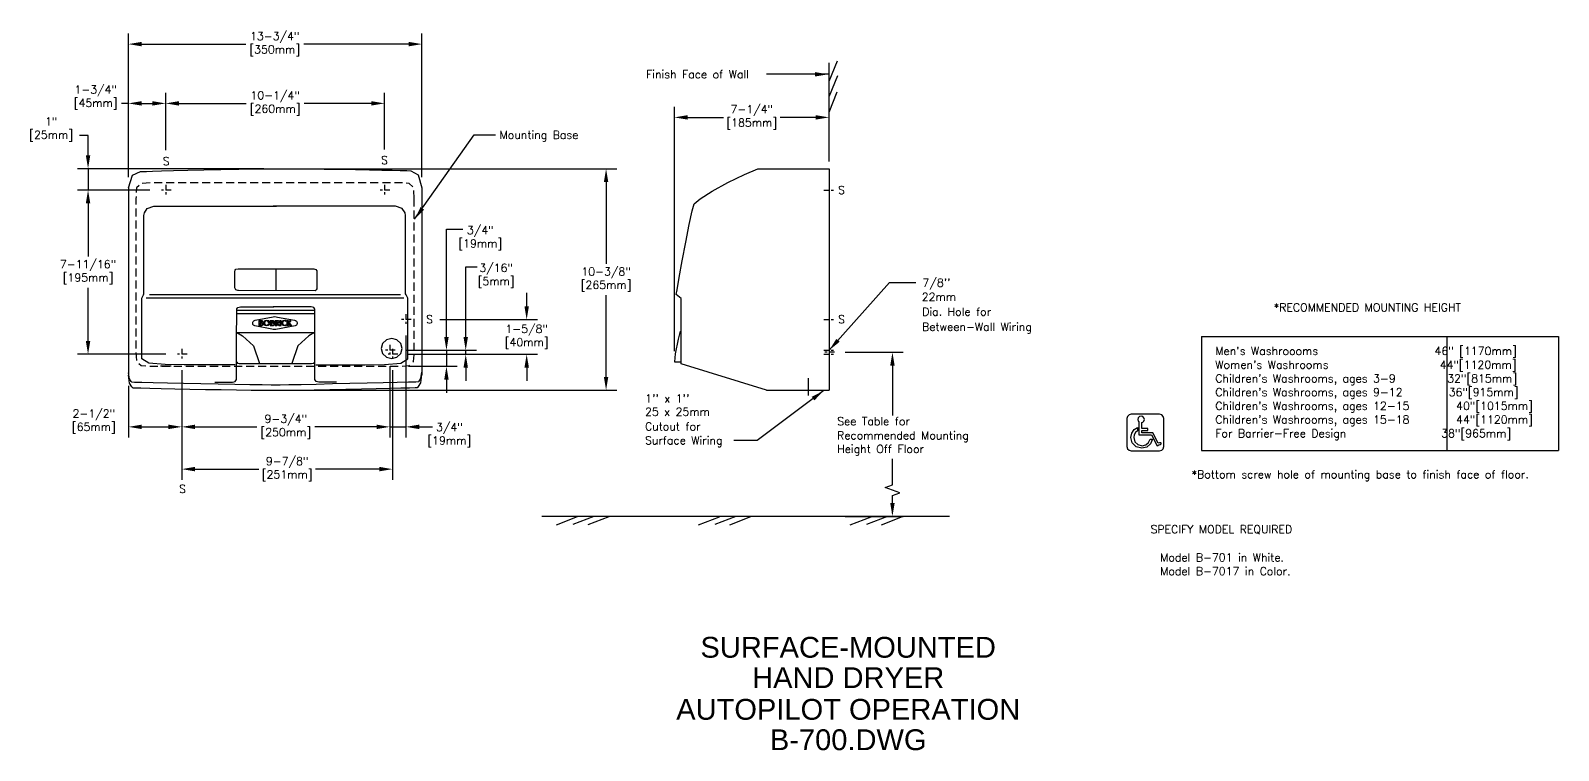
# Model space of a CAD drawing. Extents: x 50.7 to 122.3, y -8.2 to 25.5.
import ezdxf
from ezdxf.enums import TextEntityAlignment as Align

# ---------------------------------------------------------------- set-up
doc = ezdxf.new("R2010")
doc.units = 0
doc.header["$MEASUREMENT"] = 0
doc.header["$PDMODE"] = 35
doc.header["$PDSIZE"] = 0.000315
doc.linetypes.add('CENTER2', pattern=[1.125, 0.75, -0.125, 0.125, -0.125])
doc.linetypes.add('HIDDEN2', pattern=[0.1875, 0.125, -0.0625])
doc.layers.get('0').update_dxf_attribs({"linetype": 'CONTINUOUS'})
doc.layers.get('DEFPOINTS').update_dxf_attribs({"linetype": 'CONTINUOUS'})
for name, color, linetype in [('DETAIL', 4, 'CONTINUOUS'), ('DIM', 1, 'CONTINUOUS'), ('TEXT', 2, 'CONTINUOUS')]:
    doc.layers.add(name, color=color, linetype=linetype)
doc.styles.add('ARIAL_5', font='ARIAL.TTF', dxfattribs={"height": 5})
doc.styles.add('DIM_S_8', font='simplex.shx', dxfattribs={"height": 0.375})
doc.dimstyles.new('DIM_S_7', dxfattribs={"dimtxt": 0.12, "dimasz": 0.625, "dimexe": 0.5, "dimexo": 0.5, "dimgap": 0.09375, "dimtad": 1, "dimtih": 1, "dimtoh": 1, "dimdec": 4, "dimrnd": 0.0625, "dimzin": 0, "dimtxsty": 'DIM_S_8', "dimcen": 0.09375, "dimaunit": 1, "dimazin": 3, "dimtfac": 1, "dimtdec": 4, "dimtofl": 0, "dimtmove": 0, "dimatfit": 3, "dimtolj": 1, "dimtzin": 0})

# ---------------------------------------------------------------- blocks, each defined once
blk = doc.blocks.new('TBLK_TX')
blk = doc.blocks.new('*D1')
at = {"color": 0, "linetype": 'BYBLOCK'}
for p, q in [((55.32, 18.616), (55.32, 25.341)), ((69.071, 18.616), (69.071, 25.341)), ((55.945, 24.841), (60.815, 24.841)), ((68.446, 24.841), (63.538, 24.841))]:
    blk.add_line(p, q, dxfattribs=at)
for points in [[(55.945, 24.945), (55.945, 24.737), (55.32, 24.841)], [(68.446, 24.945), (68.446, 24.737), (69.071, 24.841)]]:
    blk.add_solid(points, dxfattribs=at)
at = {"layer": 'DEFPOINTS', "color": 0, "linetype": 'BYBLOCK'}
for p in [(69.071, 24.841), (55.32, 18.116), (69.071, 18.116)]:
    blk.add_point(p, dxfattribs=at)
at = {"color": 0, "linetype": 'BYBLOCK', "insert": (62.177, 24.841), "char_height": 0.375, "attachment_point": 5, "style": 'DIM_S_8'}
blk.add_mtext('\\A1;13-3/4"\\P[350mm]', dxfattribs=at)
blk = doc.blocks.new('*D2')
at = {"color": 0, "linetype": 'BYBLOCK'}
for p, q in [((55.32, 18.616), (55.32, 22.565)), ((57.07, 19.874), (57.07, 22.565)), ((55.945, 22.065), (56.445, 22.065))]:
    blk.add_line(p, q, dxfattribs=at)
for points in [[(55.945, 22.169), (55.945, 21.961), (55.32, 22.065)], [(56.445, 22.169), (56.445, 21.961), (57.07, 22.065)]]:
    blk.add_solid(points, dxfattribs=at)
at = {"layer": 'DEFPOINTS', "color": 0, "linetype": 'BYBLOCK'}
for p in [(57.07, 22.065), (57.07, 19.374), (55.32, 18.116)]:
    blk.add_point(p, dxfattribs=at)
at = {"color": 0, "linetype": 'BYBLOCK', "insert": (53.788, 22.335), "char_height": 0.375, "attachment_point": 5, "style": 'DIM_S_8'}
blk.add_mtext('\\A1;1-3/4"\\P[45mm]', dxfattribs=at)
blk = doc.blocks.new('*D3')
at = {"color": 0, "linetype": 'BYBLOCK'}
for p, q in [((53.429, 19.628), (53.429, 20.253)), ((61.672, 19.003), (52.929, 19.003)), ((53.429, 19.003), (53.429, 18.003)), ((56.32, 18.003), (52.929, 18.003)), ((53.429, 17.378), (53.429, 16.753))]:
    blk.add_line(p, q, dxfattribs=at)
for points in [[(53.325, 19.628), (53.534, 19.628), (53.429, 19.003)], [(53.325, 17.378), (53.534, 17.378), (53.429, 18.003)]]:
    blk.add_solid(points, dxfattribs=at)
at = {"layer": 'DEFPOINTS', "color": 0, "linetype": 'BYBLOCK'}
for p in [(62.172, 19.003), (53.429, 18.003), (56.82, 18.003)]:
    blk.add_point(p, dxfattribs=at)
at = {"color": 0, "linetype": 'BYBLOCK', "insert": (51.699, 20.846), "char_height": 0.375, "attachment_point": 5, "style": 'DIM_S_8'}
blk.add_mtext('\\A1;1"\\P[25mm]', dxfattribs=at)
blk = doc.blocks.new('*D4')
at = {"color": 0, "linetype": 'BYBLOCK'}
for p, q in [((56.32, 18.003), (52.929, 18.003)), ((53.429, 17.378), (53.429, 14.887)), ((53.429, 10.94), (53.429, 13.432)), ((57.07, 10.315), (52.929, 10.315))]:
    blk.add_line(p, q, dxfattribs=at)
for points in [[(53.325, 17.378), (53.534, 17.378), (53.429, 18.003)], [(53.325, 10.94), (53.534, 10.94), (53.429, 10.315)]]:
    blk.add_solid(points, dxfattribs=at)
at = {"layer": 'DEFPOINTS', "color": 0, "linetype": 'BYBLOCK'}
for p in [(56.82, 18.003), (53.429, 10.315), (57.57, 10.315)]:
    blk.add_point(p, dxfattribs=at)
at = {"color": 0, "linetype": 'BYBLOCK', "insert": (53.429, 14.159), "char_height": 0.375, "attachment_point": 5, "style": 'DIM_S_8'}
blk.add_mtext('\\A1;7-11/16"\\P[195mm]', dxfattribs=at)
blk = doc.blocks.new('*D5')
at = {"color": 0, "linetype": 'BYBLOCK'}
for p, q in [((57.82, 9.565), (57.82, 6.416)), ((55.32, 8.832), (55.32, 6.416)), ((55.945, 6.916), (57.195, 6.916))]:
    blk.add_line(p, q, dxfattribs=at)
for points in [[(55.945, 7.02), (55.945, 6.812), (55.32, 6.916)], [(57.195, 7.02), (57.195, 6.812), (57.82, 6.916)]]:
    blk.add_solid(points, dxfattribs=at)
at = {"layer": 'DEFPOINTS', "color": 0, "linetype": 'BYBLOCK'}
for p in [(57.82, 10.065), (55.32, 9.332), (57.82, 6.916)]:
    blk.add_point(p, dxfattribs=at)
at = {"color": 0, "linetype": 'BYBLOCK', "insert": (53.699, 7.164), "char_height": 0.375, "attachment_point": 5, "style": 'DIM_S_8'}
blk.add_mtext('\\A1;2-1/2"\\P[65mm]', dxfattribs=at)
blk = doc.blocks.new('*D6')
at = {"color": 0, "linetype": 'BYBLOCK'}
for p, q in [((57.82, 9.565), (57.82, 6.416)), ((67.57, 9.753), (67.57, 6.416)), ((58.445, 6.916), (61.334, 6.916)), ((66.945, 6.916), (64.057, 6.916))]:
    blk.add_line(p, q, dxfattribs=at)
for points in [[(58.445, 7.02), (58.445, 6.812), (57.82, 6.916)], [(66.945, 7.02), (66.945, 6.812), (67.57, 6.916)]]:
    blk.add_solid(points, dxfattribs=at)
at = {"layer": 'DEFPOINTS', "color": 0, "linetype": 'BYBLOCK'}
for p in [(57.82, 10.065), (67.57, 10.253), (67.57, 6.916)]:
    blk.add_point(p, dxfattribs=at)
at = {"color": 0, "linetype": 'BYBLOCK', "insert": (62.695, 6.916), "char_height": 0.375, "attachment_point": 5, "style": 'DIM_S_8'}
blk.add_mtext('\\A1;9-3/4"\\P[250mm]', dxfattribs=at)
blk = doc.blocks.new('*D7')
at = {"color": 0, "linetype": 'BYBLOCK'}
for p, q in [((57.82, 9.565), (57.82, 4.436)), ((67.695, 9.565), (67.695, 4.436)), ((58.445, 4.936), (61.432, 4.936)), ((67.07, 4.936), (64.084, 4.936))]:
    blk.add_line(p, q, dxfattribs=at)
for points in [[(58.445, 5.041), (58.445, 4.832), (57.82, 4.936)], [(67.07, 5.041), (67.07, 4.832), (67.695, 4.936)]]:
    blk.add_solid(points, dxfattribs=at)
at = {"layer": 'DEFPOINTS', "color": 0, "linetype": 'BYBLOCK'}
for p in [(57.82, 10.065), (67.695, 10.065), (67.695, 4.936)]:
    blk.add_point(p, dxfattribs=at)
at = {"color": 0, "linetype": 'BYBLOCK', "insert": (62.758, 4.936), "char_height": 0.375, "attachment_point": 5, "style": 'DIM_S_8'}
blk.add_mtext('\\A1;9-7/8"\\P[251mm]', dxfattribs=at)
blk = doc.blocks.new('*D8')
at = {"color": 0, "linetype": 'BYBLOCK'}
for p, q in [((68.32, 11.19), (68.32, 6.416)), ((67.57, 9.753), (67.57, 6.416)), ((66.945, 6.916), (66.32, 6.916)), ((67.57, 6.916), (68.32, 6.916)), ((68.945, 6.916), (69.57, 6.916))]:
    blk.add_line(p, q, dxfattribs=at)
for points in [[(66.945, 7.02), (66.945, 6.812), (67.57, 6.916)], [(68.945, 7.02), (68.945, 6.812), (68.32, 6.916)]]:
    blk.add_solid(points, dxfattribs=at)
at = {"layer": 'DEFPOINTS', "color": 0, "linetype": 'BYBLOCK'}
for p in [(68.32, 11.69), (67.57, 10.253), (68.32, 6.916)]:
    blk.add_point(p, dxfattribs=at)
at = {"color": 0, "linetype": 'BYBLOCK', "insert": (70.358, 6.527), "char_height": 0.375, "attachment_point": 5, "style": 'DIM_S_8'}
blk.add_mtext('\\A1;3/4"\\P[19mm]', dxfattribs=at)
blk = doc.blocks.new('*D9')
at = {"color": 0, "linetype": 'BYBLOCK'}
for p, q in [((70.222, 11.128), (70.222, 11.753)), ((68.32, 10.503), (70.722, 10.503)), ((70.222, 10.503), (70.222, 9.753)), ((68.449, 9.753), (70.722, 9.753)), ((70.222, 9.128), (70.222, 8.503))]:
    blk.add_line(p, q, dxfattribs=at)
for points in [[(70.118, 11.128), (70.326, 11.128), (70.222, 10.503)], [(70.118, 9.128), (70.326, 9.128), (70.222, 9.753)]]:
    blk.add_solid(points, dxfattribs=at)
at = {"layer": 'DEFPOINTS', "color": 0, "linetype": 'BYBLOCK'}
for p in [(67.82, 10.503), (67.949, 9.753), (70.222, 9.753)]:
    blk.add_point(p, dxfattribs=at)
at = {"color": 0, "linetype": 'BYBLOCK', "insert": (71.808, 15.755), "char_height": 0.375, "attachment_point": 5, "style": 'DIM_S_8'}
blk.add_mtext('\\A1;3/4"\\P[19mm]', dxfattribs=at)
blk = doc.blocks.new('*D10')
at = {"color": 0, "linetype": 'BYBLOCK'}
for p, q in [((73.981, 12.565), (73.981, 13.19)), ((69.913, 11.94), (74.481, 11.94)), ((68.445, 10.315), (74.481, 10.315)), ((73.981, 9.69), (73.981, 9.065))]:
    blk.add_line(p, q, dxfattribs=at)
for points in [[(73.877, 12.565), (74.086, 12.565), (73.981, 11.94)], [(73.877, 9.69), (74.086, 9.69), (73.981, 10.315)]]:
    blk.add_solid(points, dxfattribs=at)
at = {"layer": 'DEFPOINTS', "color": 0, "linetype": 'BYBLOCK'}
for p in [(69.413, 11.94), (67.945, 10.315), (73.981, 10.315)]:
    blk.add_point(p, dxfattribs=at)
at = {"color": 0, "linetype": 'BYBLOCK', "insert": (73.981, 11.128), "char_height": 0.375, "attachment_point": 5, "style": 'DIM_S_8'}
blk.add_mtext('\\A1;1-5/8"\\P[40mm]', dxfattribs=at)
blk = doc.blocks.new('*D11')
at = {"color": 0, "linetype": 'BYBLOCK'}
for p, q in [((71.125, 11.128), (71.125, 11.753)), ((68.32, 10.503), (71.625, 10.503)), ((68.445, 10.315), (71.625, 10.315)), ((71.125, 10.315), (71.125, 10.503)), ((71.125, 9.69), (71.125, 9.065))]:
    blk.add_line(p, q, dxfattribs=at)
for points in [[(71.021, 11.128), (71.23, 11.128), (71.125, 10.503)], [(71.021, 9.69), (71.23, 9.69), (71.125, 10.315)]]:
    blk.add_solid(points, dxfattribs=at)
at = {"layer": 'DEFPOINTS', "color": 0, "linetype": 'BYBLOCK'}
for p in [(67.82, 10.503), (67.945, 10.315), (71.125, 10.503)]:
    blk.add_point(p, dxfattribs=at)
at = {"color": 0, "linetype": 'BYBLOCK', "insert": (72.551, 13.987), "char_height": 0.375, "attachment_point": 5, "style": 'DIM_S_8'}
blk.add_mtext('\\A1;3/16"\\P[5mm]', dxfattribs=at)
blk = doc.blocks.new('*D12')
at = {"color": 0, "linetype": 'BYBLOCK'}
for p, q in [((62.672, 19.003), (78.202, 19.003)), ((77.702, 18.378), (77.702, 14.543)), ((77.702, 9.253), (77.702, 13.088)), ((62.674, 8.628), (78.202, 8.628))]:
    blk.add_line(p, q, dxfattribs=at)
for points in [[(77.598, 18.378), (77.806, 18.378), (77.702, 19.003)], [(77.598, 9.253), (77.806, 9.253), (77.702, 8.628)]]:
    blk.add_solid(points, dxfattribs=at)
at = {"layer": 'DEFPOINTS', "color": 0, "linetype": 'BYBLOCK'}
for p in [(62.172, 19.003), (62.174, 8.628), (77.702, 8.628)]:
    blk.add_point(p, dxfattribs=at)
at = {"color": 0, "linetype": 'BYBLOCK', "insert": (77.702, 13.815), "char_height": 0.375, "attachment_point": 5, "style": 'DIM_S_8'}
blk.add_mtext('\\A1;10-3/8"\\P[265mm]', dxfattribs=at)
blk = doc.blocks.new('*D13')
at = {"color": 0, "linetype": 'BYBLOCK'}
for p, q in [((80.904, 10.458), (80.904, 21.909)), ((88.151, 19.503), (88.151, 21.909)), ((81.529, 21.409), (83.202, 21.409)), ((87.526, 21.409), (85.853, 21.409))]:
    blk.add_line(p, q, dxfattribs=at)
for points in [[(81.529, 21.513), (81.529, 21.305), (80.904, 21.409)], [(87.526, 21.513), (87.526, 21.305), (88.151, 21.409)]]:
    blk.add_solid(points, dxfattribs=at)
at = {"layer": 'DEFPOINTS', "color": 0, "linetype": 'BYBLOCK'}
for p in [(88.151, 21.409), (88.151, 19.003), (80.904, 9.958)]:
    blk.add_point(p, dxfattribs=at)
at = {"color": 0, "linetype": 'BYBLOCK', "insert": (84.528, 21.412), "char_height": 0.375, "attachment_point": 5, "style": 'DIM_S_8'}
blk.add_mtext('\\A1;7-1/4"\\P[185mm]', dxfattribs=at)
blk = doc.blocks.new('ADA')
at = {"layer": 'DETAIL', "linetype": 'CONTINUOUS'}
for p, q in [((1.017, 0.853), (0.492, 0.853)), ((1.261, 0.358), (1.017, 0.853)), ((1.215, 0.235), (1.3, 0.278)), ((1.3, 0.278), (1.299, 0.282))]:
    blk.add_line(p, q, dxfattribs=at)
for points in [[(1.328, 0), (1.431, 0.028), (1.503, 0.1), (1.531, 0.202), (1.531, 1.514), (1.503, 1.616), (1.431, 1.688), (1.328, 1.716), (0, 1.716), (-0.102, 1.688), (-0.175, 1.616), (-0.203, 1.514), (-0.203, 0.202), (-0.175, 0.1), (-0.102, 0.028), (0, 0)], [(0.997, 0.551), (0.905, 0.333), (0.727, 0.181), (0.491, 0.125), (0.233, 0.194), (0.049, 0.378), (-0.021, 0.635), (0.026, 0.833), (0.142, 1), (0.293, 1.1), (0.295, 0.934), (0.193, 0.86), (0.137, 0.758), (0.12, 0.624), (0.172, 0.431), (0.31, 0.294), (0.504, 0.242), (0.68, 0.282), (0.814, 0.393), (0.883, 0.555)]]:
    blk.add_lwpolyline(points, close=True, dxfattribs=at)
for points in [[(0.492, 1.332), (0.54, 1.345), (0.595, 1.4), (0.616, 1.477), (0.595, 1.554), (0.54, 1.609), (0.463, 1.629), (0.386, 1.609), (0.331, 1.554), (0.31, 1.477), (0.331, 1.4), (0.355, 1.376)], [(0.355, 1.376), (0.355, 0.757)], [(0.355, 0.757), (0.492, 0.757)], [(0.492, 1.051), (0.492, 1.332)], [(0.492, 0.955), (0.78, 0.955), (0.78, 1.051), (0.492, 1.051)], [(0.492, 0.853), (0.492, 0.955)], [(0.492, 0.757), (0.948, 0.757)], [(0.948, 0.757), (1.215, 0.235)], [(1.299, 0.282), (1.359, 0.307), (1.398, 0.335), (1.407, 0.361), (1.382, 0.375), (1.329, 0.374), (1.261, 0.358)]]:
    blk.add_lwpolyline(points, dxfattribs=at)
blk = doc.blocks.new('*D15')
at = {"color": 0, "linetype": 'BYBLOCK'}
for p, q in [((57.07, 19.874), (57.07, 22.565)), ((67.32, 19.901), (67.32, 22.565)), ((57.695, 22.065), (60.834, 22.065)), ((66.695, 22.065), (63.557, 22.065))]:
    blk.add_line(p, q, dxfattribs=at)
for points in [[(57.695, 22.169), (57.695, 21.961), (57.07, 22.065)], [(66.695, 22.169), (66.695, 21.961), (67.32, 22.065)]]:
    blk.add_solid(points, dxfattribs=at)
at = {"layer": 'DEFPOINTS', "color": 0, "linetype": 'BYBLOCK'}
for p in [(67.32, 22.065), (57.07, 19.374), (67.32, 19.401)]:
    blk.add_point(p, dxfattribs=at)
at = {"color": 0, "linetype": 'BYBLOCK', "insert": (62.195, 22.065), "char_height": 0.375, "attachment_point": 5, "style": 'DIM_S_8'}
blk.add_mtext('\\A1;10-1/4"\\P[260mm]', dxfattribs=at)

msp = doc.modelspace()

# ---------------------------------------------------------------- linework, layer by layer
at = {"layer": 'DEFPOINTS', "color": 0, "linetype": 'BYBLOCK'}
for p in [(88.40376, 10.408), (88.40376, 2.72257)]:
    msp.add_point(p, dxfattribs=at)
at = {"layer": 'DETAIL', "linetype": 'CONTINUOUS'}
for p, q in [((55.32027, 18.1157), (55.5153, 18.70525)), ((55.5153, 18.70525), (55.87984, 18.87368)), ((55.87984, 18.87368), (56.07636, 18.87367)), ((56.07636, 18.87367), (56.17336, 18.87729)), ((56.17336, 18.87729), (56.44836, 18.88712)), ((56.44836, 18.88712), (56.87732, 18.9016)), ((56.87732, 18.9016), (57.4362, 18.91919)), ((57.4362, 18.91919), (58.10099, 18.93832)), ((58.10099, 18.93832), (58.84764, 18.95746)), ((58.84764, 18.95746), (59.65212, 18.97504)), ((59.65212, 18.97504), (60.4904, 18.98953)), ((60.4904, 18.98953), (61.33845, 18.99936)), ((61.33845, 18.99936), (62.17224, 19.00298)), ((62.17224, 19.00298), (62.93168, 19.00093)), ((62.93168, 19.00093), (63.70889, 18.99532)), ((63.70889, 18.99532), (64.48491, 18.98694)), ((64.48491, 18.98694), (65.24075, 18.97658)), ((65.24075, 18.97658), (65.9574, 18.96503)), ((65.9574, 18.96503), (66.6159, 18.95309)), ((66.6159, 18.95309), (67.19724, 18.94154)), ((67.19724, 18.94154), (67.68245, 18.93118)), ((67.68245, 18.93118), (68.05253, 18.9228)), ((68.05253, 18.9228), (68.2885, 18.91719)), ((68.2885, 18.91719), (68.37139, 18.91514)), ((68.37139, 18.91514), (68.55317, 18.90451)), ((68.55317, 18.90451), (68.89035, 18.71632)), ((68.89035, 18.71632), (69.07063, 18.11614)), ((88.15123, 19.00298), (88.15429, 8.62797)), ((55.32027, 18.1157), (55.32027, 9.33211)), ((69.07063, 18.11614), (69.07063, 9.35634)), ((56.20671, 17.14276), (56.51784, 17.25657)), ((56.51784, 17.25657), (56.78222, 17.25657)), ((56.78222, 17.25657), (57.27872, 17.25657)), ((57.27872, 17.25657), (57.94611, 17.25657)), ((57.94611, 17.25657), (58.72316, 17.25657)), ((58.72316, 17.25657), (59.54864, 17.25657)), ((59.54864, 17.25657), (60.36134, 17.25657)), ((60.36134, 17.25657), (61.10001, 17.25657)), ((61.10001, 17.25657), (61.70344, 17.25657)), ((61.70344, 17.25657), (62.1104, 17.25657)), ((62.24623, 17.25665), (62.09697, 17.25665)), ((62.1104, 17.25657), (62.25965, 17.25657)), ((62.65318, 17.25665), (62.24623, 17.25665)), ((63.25661, 17.25665), (62.65318, 17.25665)), ((63.99528, 17.25665), (63.25661, 17.25665)), ((64.80797, 17.25665), (63.99528, 17.25665)), ((65.63345, 17.25665), (64.80797, 17.25665)), ((66.4105, 17.25665), (65.63345, 17.25665)), ((67.07789, 17.25665), (66.4105, 17.25665)), ((67.5744, 17.25665), (67.07789, 17.25665)), ((67.83879, 17.25665), (67.5744, 17.25665)), ((68.14982, 17.14289), (67.83879, 17.25665)), ((56.04877, 16.81762), (56.07561, 16.93142)), ((56.04877, 16.67209), (56.04877, 16.81762)), ((56.04877, 16.27026), (56.04877, 16.67209)), ((56.07561, 16.93142), (56.20671, 17.14276)), ((68.28087, 16.93161), (68.14982, 17.14289)), ((68.30771, 16.81784), (68.28087, 16.93161)), ((68.30771, 16.67232), (68.30771, 16.81784)), ((68.30771, 16.27047), (68.30771, 16.67232)), ((56.04877, 15.66421), (56.04877, 16.27026)), ((68.30771, 15.66443), (68.30771, 16.27047)), ((56.04877, 14.90607), (56.04877, 15.66421)), ((68.30771, 14.90629), (68.30771, 15.66443)), ((56.04877, 14.04795), (56.04877, 14.90607)), ((60.35574, 14.2966), (60.46254, 14.32095)), ((60.46254, 14.32095), (64.01219, 14.3217)), ((64.01219, 14.3217), (64.10868, 14.28869)), ((68.30771, 14.04817), (68.30771, 14.90629)), ((56.04877, 13.14195), (56.04877, 14.04795)), ((60.31031, 14.21586), (60.31532, 14.25041)), ((60.31109, 13.42), (60.31031, 14.21586)), ((60.31532, 14.25041), (60.35574, 14.2966)), ((62.22398, 14.28283), (62.22409, 13.96407)), ((62.22409, 13.96407), (62.22451, 13.52132)), ((64.10868, 14.28869), (64.14405, 14.22589)), ((64.14405, 14.22589), (64.14946, 14.17862)), ((64.14827, 13.61648), (64.14789, 13.41925)), ((64.14901, 13.98246), (64.14827, 13.61648)), ((64.14946, 14.17862), (64.14901, 13.98246)), ((68.30771, 13.14217), (68.30771, 14.04817)), ((55.94932, 12.93619), (55.9751, 13.00783)), ((55.94932, 11.9099), (55.94932, 12.93619)), ((55.9751, 13.00783), (56.02298, 13.09775)), ((56.02298, 13.09775), (56.04877, 13.14195)), ((56.14859, 12.9628), (68.22547, 12.96215)), ((56.31295, 13.11098), (68.07582, 13.11185)), ((60.35927, 13.33344), (60.31109, 13.42)), ((60.44488, 13.30208), (60.35927, 13.33344)), ((60.48299, 13.29905), (60.44488, 13.30208)), ((64.06915, 13.29221), (60.48299, 13.29905)), ((62.22451, 13.52132), (62.22477, 13.29753)), ((64.12531, 13.32722), (64.06915, 13.29221)), ((64.14535, 13.38735), (64.12531, 13.32722)), ((64.14789, 13.41925), (64.14535, 13.38735)), ((68.33352, 13.09797), (68.30771, 13.14217)), ((68.38147, 13.00804), (68.33352, 13.09797)), ((68.40728, 12.9364), (68.38147, 13.00804)), ((68.40728, 11.9101), (68.40728, 12.9364)), ((60.66172, 12.20387), (60.38907, 12.20365)), ((60.39269, 12.0627), (60.39311, 12.41209)), ((60.39311, 12.41209), (60.39902, 12.44908)), ((60.39902, 12.44908), (60.44365, 12.50671)), ((60.42462, 12.38018), (64.02356, 12.37941)), ((60.44365, 12.50671), (60.56738, 12.53459)), ((60.56738, 12.53459), (61.02137, 12.5345)), ((61.34296, 12.20432), (60.66172, 12.20387)), ((61.02137, 12.5345), (61.74981, 12.53686)), ((62.22773, 12.20478), (61.34296, 12.20432)), ((61.74981, 12.53686), (62.13081, 12.53838)), ((62.53486, 12.53635), (62.09685, 12.53686)), ((63.11098, 12.20499), (62.22773, 12.20478)), ((63.36846, 12.53584), (62.53486, 12.53635)), ((63.78765, 12.2047), (63.11098, 12.20499)), ((63.87698, 12.53686), (63.36846, 12.53584)), ((64.0527, 12.20365), (63.78765, 12.2047)), ((64.00066, 12.50904), (63.87698, 12.53686)), ((64.04532, 12.4514), (64.00066, 12.50904)), ((64.05124, 12.41439), (64.04532, 12.4514)), ((64.05166, 12.0664), (64.05124, 12.41439)), ((55.94932, 11.02876), (55.94932, 11.9099)), ((60.39169, 11.27102), (60.39269, 12.0627)), ((61.1436, 11.75859), (61.147, 11.81151)), ((61.1575, 11.70984), (61.1436, 11.75859)), ((61.147, 11.81151), (61.1682, 11.8573)), ((61.18139, 11.68016), (61.1575, 11.70984)), ((61.1682, 11.8573), (61.19475, 11.88159)), ((61.21131, 11.65516), (61.18139, 11.68016)), ((61.19475, 11.88159), (61.22447, 11.89835)), ((61.2464, 11.64134), (61.21131, 11.65516)), ((61.22447, 11.89835), (61.25698, 11.90876)), ((62.03519, 11.48694), (61.2464, 11.64134)), ((61.25698, 11.90876), (62.10979, 12.06651)), ((61.43595, 11.9007), (61.43595, 11.90191)), ((61.43595, 11.90191), (61.53025, 11.90191)), ((61.44948, 11.88768), (61.43595, 11.9007)), ((61.43595, 11.65036), (61.44933, 11.66339)), ((61.43595, 11.64914), (61.43595, 11.65036)), ((61.50155, 11.64914), (61.43595, 11.64914)), ((61.44933, 11.66339), (61.4533, 11.68336)), ((61.45338, 11.86782), (61.44948, 11.88768)), ((61.4533, 11.68336), (61.45341, 11.70334)), ((61.45341, 11.84806), (61.45338, 11.86782)), ((61.45341, 11.70334), (61.45341, 11.84806)), ((61.52069, 11.87804), (61.49401, 11.87542)), ((61.49401, 11.87542), (61.49401, 11.80006)), ((61.49401, 11.80006), (61.50718, 11.80006)), ((61.52191, 11.77628), (61.49401, 11.77478)), ((61.49401, 11.77478), (61.49401, 11.67986)), ((61.49401, 11.67986), (61.52867, 11.67684)), ((61.53179, 11.64935), (61.50155, 11.64914)), ((61.50718, 11.80006), (61.53499, 11.80343)), ((61.54408, 11.87512), (61.52069, 11.87804)), ((61.55626, 11.77208), (61.52191, 11.77628)), ((61.52867, 11.67684), (61.5602, 11.67983)), ((61.53025, 11.90191), (61.57516, 11.89507)), ((61.56189, 11.6522), (61.53179, 11.64935)), ((61.53499, 11.80343), (61.55951, 11.81567)), ((61.56255, 11.86217), (61.54408, 11.87512)), ((61.58336, 11.75515), (61.55626, 11.77208)), ((61.55951, 11.81567), (61.57006, 11.84001)), ((61.5602, 11.67983), (61.58458, 11.6955)), ((61.59077, 11.66108), (61.56189, 11.6522)), ((61.57006, 11.84001), (61.56255, 11.86217)), ((61.59404, 11.80774), (61.57369, 11.79626)), ((61.57369, 11.79626), (61.60639, 11.78376)), ((61.57516, 11.89507), (61.60352, 11.87584)), ((61.59437, 11.72482), (61.58336, 11.75515)), ((61.58458, 11.6955), (61.59437, 11.72482)), ((61.615, 11.67738), (61.59077, 11.66108)), ((61.60813, 11.82395), (61.59404, 11.80774)), ((61.60352, 11.87584), (61.61341, 11.8462)), ((61.60639, 11.78376), (61.62962, 11.761)), ((61.61341, 11.8462), (61.60813, 11.82395)), ((61.63204, 11.70043), (61.615, 11.67738)), ((61.62962, 11.761), (61.63848, 11.7283)), ((61.63848, 11.7283), (61.63204, 11.70043)), ((61.65638, 11.77628), (61.67648, 11.84338)), ((61.6765, 11.70677), (61.65638, 11.77628)), ((61.67648, 11.84338), (61.72973, 11.8912)), ((61.72891, 11.66013), (61.6765, 11.70677)), ((61.7142, 11.83171), (61.70171, 11.77976)), ((61.70171, 11.77976), (61.71423, 11.7276)), ((61.74914, 11.86745), (61.7142, 11.83171)), ((61.71423, 11.7276), (61.74937, 11.68701)), ((61.80163, 11.64308), (61.72891, 11.66013)), ((61.72973, 11.8912), (61.80554, 11.90841)), ((61.80274, 11.88074), (61.74914, 11.86745)), ((61.74937, 11.68701), (61.80352, 11.67066)), ((61.87478, 11.6607), (61.80163, 11.64308)), ((61.85659, 11.86461), (61.80274, 11.88074)), ((61.80352, 11.67066), (61.85613, 11.68384)), ((61.80554, 11.90841), (61.87963, 11.89016)), ((61.85613, 11.68384), (61.89041, 11.7192)), ((61.89073, 11.824), (61.85659, 11.86461)), ((61.92765, 11.70836), (61.87478, 11.6607)), ((61.87963, 11.89016), (61.92964, 11.84275)), ((61.89041, 11.7192), (61.90265, 11.77053)), ((61.90265, 11.77053), (61.89073, 11.824)), ((61.94799, 11.77823), (61.92765, 11.70836)), ((61.92964, 11.84275), (61.94799, 11.77823)), ((61.96905, 11.9007), (61.96905, 11.90191)), ((61.96905, 11.90191), (62.06332, 11.90191)), ((61.98259, 11.88768), (61.96905, 11.9007)), ((61.96905, 11.65036), (61.98244, 11.66339)), ((61.96905, 11.64914), (61.96905, 11.65036)), ((62.03475, 11.64914), (61.96905, 11.64914)), ((61.98244, 11.66339), (61.98647, 11.68336)), ((61.98655, 11.86782), (61.98259, 11.88768)), ((61.98647, 11.68336), (61.9866, 11.70334)), ((61.9866, 11.84806), (61.98655, 11.86782)), ((61.9866, 11.70334), (61.9866, 11.84806)), ((62.05375, 11.87804), (62.02707, 11.87542)), ((62.02707, 11.87542), (62.02707, 11.80006)), ((62.02707, 11.80006), (62.04024, 11.80006)), ((62.05499, 11.77628), (62.02707, 11.77478)), ((62.02707, 11.77478), (62.02707, 11.67986)), ((62.02707, 11.67986), (62.06174, 11.67684)), ((62.06489, 11.64935), (62.03475, 11.64914)), ((62.09948, 11.4768), (62.03519, 11.48694)), ((62.04024, 11.80006), (62.06806, 11.80343)), ((62.07721, 11.87512), (62.05375, 11.87804)), ((62.08933, 11.77208), (62.05499, 11.77628)), ((62.06174, 11.67684), (62.09328, 11.67983)), ((62.06332, 11.90191), (62.10825, 11.89507)), ((62.09496, 11.6522), (62.06489, 11.64935)), ((62.06806, 11.80343), (62.0926, 11.81567)), ((62.09567, 11.86217), (62.07721, 11.87512)), ((62.11644, 11.75515), (62.08933, 11.77208)), ((62.0926, 11.81567), (62.10316, 11.84001)), ((62.09328, 11.67983), (62.11766, 11.6955)), ((62.12384, 11.66108), (62.09496, 11.6522)), ((62.10316, 11.84001), (62.09567, 11.86217)), ((62.16457, 11.4686), (62.09948, 11.4768)), ((62.12716, 11.80774), (62.10676, 11.79626)), ((62.10676, 11.79626), (62.13945, 11.78376)), ((62.10825, 11.89507), (62.13666, 11.87584)), ((62.10979, 12.06651), (62.17711, 12.07698)), ((62.12744, 11.72482), (62.11644, 11.75515)), ((62.11766, 11.6955), (62.12744, 11.72482)), ((62.14806, 11.67738), (62.12384, 11.66108)), ((62.14129, 11.82395), (62.12716, 11.80774)), ((62.13666, 11.87584), (62.14657, 11.8462)), ((62.13945, 11.78376), (62.1627, 11.761)), ((62.14657, 11.8462), (62.14129, 11.82395)), ((62.1651, 11.70043), (62.14806, 11.67738)), ((62.1627, 11.761), (62.17154, 11.7283)), ((62.23051, 11.46991), (62.16457, 11.4686)), ((62.17154, 11.7283), (62.1651, 11.70043)), ((62.17711, 12.07698), (62.24684, 12.07148)), ((62.19585, 11.9007), (62.19585, 11.90191)), ((62.19585, 11.90191), (62.29047, 11.90191)), ((62.20937, 11.88767), (62.19585, 11.9007)), ((62.19585, 11.65036), (62.20937, 11.66318)), ((62.19585, 11.64914), (62.19585, 11.65036)), ((62.27181, 11.64914), (62.19585, 11.64914)), ((62.21326, 11.86772), (62.20937, 11.88767)), ((62.20937, 11.66318), (62.21326, 11.68313)), ((62.21328, 11.84772), (62.21326, 11.86772)), ((62.21326, 11.68313), (62.21328, 11.7029)), ((62.21328, 11.7029), (62.21328, 11.84772)), ((63.12946, 11.64134), (62.23051, 11.46991)), ((62.24684, 12.07148), (62.31231, 12.05619)), ((62.26295, 11.87638), (62.25391, 11.87499)), ((62.25391, 11.87499), (62.25391, 11.7029)), ((62.25391, 11.7029), (62.25405, 11.68298)), ((62.25405, 11.68298), (62.25816, 11.66311)), ((62.25816, 11.66311), (62.27181, 11.65036)), ((62.27193, 11.87743), (62.26295, 11.87638)), ((62.26348, 11.78053), (62.29547, 11.78876)), ((62.30004, 11.72634), (62.26348, 11.78053)), ((62.27181, 11.65036), (62.27181, 11.64914)), ((62.28103, 11.87804), (62.27193, 11.87743)), ((62.30617, 11.87366), (62.28103, 11.87804)), ((62.29047, 11.90191), (62.33554, 11.89364)), ((62.29547, 11.78876), (62.32155, 11.80617)), ((62.34865, 11.66836), (62.30004, 11.72634)), ((62.32495, 11.85903), (62.30617, 11.87366)), ((62.34052, 11.78572), (62.30959, 11.77249)), ((62.30959, 11.77249), (62.36699, 11.7029)), ((62.31231, 12.05619), (63.10821, 11.90876)), ((62.32155, 11.80617), (62.33233, 11.83547)), ((62.33233, 11.83547), (62.32495, 11.85903)), ((62.33554, 11.89364), (62.3634, 11.87161)), ((62.36376, 11.80911), (62.34052, 11.78572)), ((62.36122, 11.65706), (62.34865, 11.66836)), ((62.3761, 11.65096), (62.36122, 11.65706)), ((62.3634, 11.87161), (62.37293, 11.84001)), ((62.37293, 11.84001), (62.36376, 11.80911)), ((62.36699, 11.7029), (62.38605, 11.68317)), ((62.39478, 11.64914), (62.3761, 11.65096)), ((62.38605, 11.68317), (62.40834, 11.66482)), ((62.43146, 11.64914), (62.39478, 11.64914)), ((62.4058, 11.9007), (62.4058, 11.90191)), ((62.4058, 11.90191), (62.48141, 11.90191)), ((62.4194, 11.88767), (62.4058, 11.9007)), ((62.4058, 11.65036), (62.4192, 11.66318)), ((62.4058, 11.64914), (62.4058, 11.65036)), ((62.48141, 11.64914), (62.4058, 11.64914)), ((62.40834, 11.66482), (62.43146, 11.64914)), ((62.4192, 11.66318), (62.42322, 11.68313)), ((62.42332, 11.86772), (62.4194, 11.88767)), ((62.42322, 11.68313), (62.42335, 11.7029)), ((62.42335, 11.84772), (62.42332, 11.86772)), ((62.42335, 11.7029), (62.42335, 11.84772)), ((62.4641, 11.86753), (62.46397, 11.84772)), ((62.46397, 11.84772), (62.46397, 11.7029)), ((62.46397, 11.7029), (62.4641, 11.68322)), ((62.46809, 11.88758), (62.4641, 11.86753)), ((62.4641, 11.68322), (62.46809, 11.66338)), ((62.48141, 11.9007), (62.46809, 11.88758)), ((62.46809, 11.66338), (62.48141, 11.65036)), ((62.48141, 11.90191), (62.48141, 11.9007)), ((62.48141, 11.65036), (62.48141, 11.64914)), ((62.49852, 11.77587), (62.51659, 11.84548)), ((62.51704, 11.70491), (62.49852, 11.77587)), ((62.51659, 11.84548), (62.56569, 11.89141)), ((62.56935, 11.65924), (62.51704, 11.70491)), ((62.5558, 11.83088), (62.54385, 11.78162)), ((62.54385, 11.78162), (62.55644, 11.7289)), ((62.58844, 11.86403), (62.5558, 11.83088)), ((62.55644, 11.7289), (62.59148, 11.69003)), ((62.56569, 11.89141), (62.63812, 11.90798)), ((62.65049, 11.64308), (62.56935, 11.65924)), ((62.63701, 11.87617), (62.58844, 11.86403)), ((62.59148, 11.69003), (62.64488, 11.67489)), ((62.66286, 11.87348), (62.63701, 11.87617)), ((62.63812, 11.90798), (62.66248, 11.90668)), ((62.64488, 11.67489), (62.67459, 11.6781)), ((62.67114, 11.64418), (62.65049, 11.64308)), ((62.66248, 11.90668), (62.68674, 11.90327)), ((62.68757, 11.86592), (62.66286, 11.87348)), ((62.69131, 11.64783), (62.67114, 11.64418)), ((62.67459, 11.6781), (62.70321, 11.68669)), ((62.68674, 11.90327), (62.71057, 11.89843)), ((62.71057, 11.85425), (62.68757, 11.86592)), ((62.71057, 11.65458), (62.69131, 11.64783)), ((62.70321, 11.68669), (62.72971, 11.69911)), ((62.71057, 11.89843), (62.71057, 11.85425)), ((62.73084, 11.69911), (62.71057, 11.65458)), ((62.72971, 11.69911), (62.73084, 11.69911)), ((62.74041, 11.9007), (62.74041, 11.90191)), ((62.74041, 11.90191), (62.81678, 11.90191)), ((62.75403, 11.88768), (62.74041, 11.9007)), ((62.74041, 11.65036), (62.75403, 11.66348)), ((62.74041, 11.64914), (62.74041, 11.65036)), ((62.81678, 11.64914), (62.74041, 11.64914)), ((62.75814, 11.86782), (62.75403, 11.88768)), ((62.75403, 11.66348), (62.75814, 11.68353)), ((62.75828, 11.84806), (62.75814, 11.86782)), ((62.75814, 11.68353), (62.75828, 11.70334)), ((62.75828, 11.70334), (62.75828, 11.84806)), ((62.79904, 11.8679), (62.79891, 11.84806)), ((62.79891, 11.84806), (62.79891, 11.70334)), ((62.79891, 11.70334), (62.79904, 11.68336)), ((62.80315, 11.88784), (62.79904, 11.8679)), ((62.79904, 11.68336), (62.80315, 11.66339)), ((62.81678, 11.9007), (62.80315, 11.88784)), ((62.80315, 11.66339), (62.81678, 11.65036)), ((62.80409, 11.78053), (62.85618, 11.84729)), ((62.89239, 11.66565), (62.80409, 11.78053)), ((62.81678, 11.90191), (62.81678, 11.9007)), ((62.81678, 11.65036), (62.81678, 11.64914)), ((62.9382, 11.90148), (62.84661, 11.78825)), ((62.84661, 11.78825), (62.92705, 11.68639)), ((62.85618, 11.84729), (62.87064, 11.86665)), ((62.86653, 11.9007), (62.86653, 11.90191)), ((62.86653, 11.90191), (62.9382, 11.90191)), ((62.87862, 11.88578), (62.86653, 11.9007)), ((62.87064, 11.86665), (62.87862, 11.88578)), ((62.90291, 11.65727), (62.89239, 11.66565)), ((62.91864, 11.65138), (62.90291, 11.65727)), ((62.93741, 11.64914), (62.91864, 11.65138)), ((62.92705, 11.68639), (62.94037, 11.67218)), ((62.97475, 11.64914), (62.93741, 11.64914)), ((62.9382, 11.90191), (62.9382, 11.90148)), ((62.94037, 11.67218), (62.95612, 11.66045)), ((62.95612, 11.66045), (62.97475, 11.65036)), ((62.97475, 11.65036), (62.97475, 11.64914)), ((63.10821, 11.90876), (63.15215, 11.89699)), ((63.16344, 11.65663), (63.12946, 11.64134)), ((63.15215, 11.89699), (63.19095, 11.87315)), ((63.19148, 11.68036), (63.16344, 11.65663)), ((63.19095, 11.87315), (63.21835, 11.83678)), ((63.21475, 11.70984), (63.19148, 11.68036)), ((63.22911, 11.75076), (63.21475, 11.70984)), ((63.21835, 11.83678), (63.23242, 11.79585)), ((63.23242, 11.79585), (63.22911, 11.75076)), ((64.05264, 11.27544), (64.05166, 12.0664)), ((68.40728, 11.02892), (68.40728, 11.9101)), ((55.94932, 10.39158), (55.94932, 11.02876)), ((60.38907, 11.33634), (60.65994, 11.33589)), ((60.3905, 10.32582), (60.39169, 11.27102)), ((60.39693, 11.32797), (60.66351, 11.17666)), ((60.65994, 11.33589), (61.33713, 11.33476)), ((60.66351, 11.17666), (61.18166, 10.70378)), ((61.33713, 11.33476), (62.21755, 11.3333)), ((62.21755, 11.3333), (63.0981, 11.33185)), ((63.0981, 11.33185), (63.77568, 11.33072)), ((63.77129, 11.17894), (63.2578, 10.70602)), ((64.0472, 11.33028), (63.77129, 11.17894)), ((63.77568, 11.33072), (64.0472, 11.33028)), ((64.0538, 10.33025), (64.05264, 11.27544)), ((67.23299, 10.82688), (67.16608, 10.58816)), ((67.40881, 10.99655), (67.23299, 10.82688)), ((67.65619, 11.06112), (67.40881, 10.99655)), ((67.90355, 10.99655), (67.65619, 11.06112)), ((68.07935, 10.82688), (67.90355, 10.99655)), ((68.14626, 10.58816), (68.07935, 10.82688)), ((68.40728, 10.39171), (68.40728, 11.02892)), ((55.94932, 10.09718), (55.94932, 10.39158)), ((56.27568, 9.90411), (55.94932, 10.09718)), ((60.38949, 9.51588), (60.3905, 10.32582)), ((61.18166, 10.70378), (61.46127, 9.8809)), ((63.2578, 10.70602), (62.98287, 9.88317)), ((64.05478, 9.51962), (64.0538, 10.33025)), ((67.16608, 10.58816), (67.23299, 10.34944)), ((67.23299, 10.34944), (67.40881, 10.17977)), ((67.40881, 10.17977), (67.65619, 10.1152)), ((67.65619, 10.1152), (67.90355, 10.17977)), ((67.90355, 10.17977), (68.07935, 10.34944)), ((68.07935, 10.34944), (68.14626, 10.58816)), ((68.08092, 9.9043), (68.40728, 10.0973)), ((68.40728, 10.0973), (68.40728, 10.39171)), ((55.37316, 8.96748), (55.32027, 9.33211)), ((55.36414, 9.16813), (55.32119, 9.44228)), ((57.0442, 9.83299), (56.27568, 9.90411)), ((57.32027, 9.75298), (56.82027, 9.75298)), ((57.93905, 9.82283), (57.0442, 9.83299)), ((58.93519, 9.82221), (57.93905, 9.82283)), ((59.89172, 9.82105), (58.93519, 9.82221)), ((60.3193, 9.82044), (59.89172, 9.82105)), ((60.38907, 9.95928), (60.39523, 9.93953)), ((60.38907, 9.12999), (60.38949, 9.51588)), ((60.39523, 9.93953), (60.42769, 9.90269)), ((60.42769, 9.90269), (60.50743, 9.88243)), ((60.50743, 9.88243), (60.89663, 9.88221)), ((60.89663, 9.88221), (61.72895, 9.88236)), ((61.72895, 9.88236), (62.70016, 9.88269)), ((62.70016, 9.88269), (63.506, 9.88302)), ((63.506, 9.88302), (63.84222, 9.88317)), ((63.84222, 9.88317), (63.89569, 9.88504)), ((63.89569, 9.88504), (63.99561, 9.90109)), ((63.99561, 9.90109), (64.05124, 9.94704)), ((64.0552, 9.1323), (64.05478, 9.51962)), ((64.10434, 9.82217), (64.51773, 9.8224)), ((64.51773, 9.8224), (65.44515, 9.82282)), ((65.44515, 9.82282), (66.41755, 9.82304)), ((66.41755, 9.82304), (67.31239, 9.83321)), ((67.31239, 9.83321), (68.08092, 9.9043)), ((69.01631, 8.98175), (69.07063, 9.35634)), ((69.0253, 9.17994), (69.07063, 9.47171)), ((55.44146, 9.03688), (55.36414, 9.16813)), ((55.47698, 8.78794), (55.37316, 8.96748)), ((55.48286, 9.0032), (55.44146, 9.03688)), ((55.53281, 8.74434), (55.47698, 8.78794)), ((55.60842, 9.00051), (55.48286, 9.0032)), ((55.53281, 8.74434), (55.62979, 8.74204)), ((55.95646, 8.99306), (55.60842, 9.00051)), ((55.62979, 8.74204), (55.90224, 8.73568)), ((55.90224, 8.73568), (56.32242, 8.72608)), ((56.48399, 8.98179), (55.95646, 8.99306)), ((56.32242, 8.72608), (56.86257, 8.71405)), ((57.14803, 8.96767), (56.48399, 8.98179)), ((56.86257, 8.71405), (57.49498, 8.7004)), ((57.90558, 8.95165), (57.14803, 8.96767)), ((57.49498, 8.7004), (58.19187, 8.68594)), ((58.71368, 8.93468), (57.90558, 8.95165)), ((58.19187, 8.68594), (58.92553, 8.67151)), ((59.52934, 8.91771), (58.71368, 8.93468)), ((58.92553, 8.67151), (59.66819, 8.65789)), ((59.3721, 9.00831), (59.56598, 9.00658)), ((60.30957, 8.90169), (59.52934, 8.91771)), ((59.56598, 9.00658), (59.91405, 9.00874)), ((59.66819, 8.65789), (60.39213, 8.64591)), ((59.91405, 9.00874), (60.11318, 9.00753)), ((60.11318, 9.00753), (60.19522, 9.00818)), ((60.19522, 9.00818), (60.3228, 9.03959)), ((61.01139, 8.88757), (60.30957, 8.90169)), ((60.3228, 9.03959), (60.38907, 9.12999)), ((60.39213, 8.64591), (61.06959, 8.6364)), ((61.59182, 8.8763), (61.01139, 8.88757)), ((61.06959, 8.6364), (61.67284, 8.63014)), ((62.00787, 8.86885), (61.59182, 8.8763)), ((61.67284, 8.63014), (62.17413, 8.62797)), ((62.21656, 8.86616), (62.00787, 8.86885)), ((62.17413, 8.62797), (62.70978, 8.63065)), ((62.42439, 8.86913), (62.21656, 8.86616)), ((62.83806, 8.87736), (62.42439, 8.86913)), ((62.70978, 8.63065), (63.33717, 8.63783)), ((63.4149, 8.88979), (62.83806, 8.87736)), ((63.33717, 8.63783), (64.02994, 8.6486)), ((64.11222, 8.90537), (63.4149, 8.88979)), ((64.02994, 8.6486), (64.76172, 8.66206)), ((64.12147, 9.04188), (64.0552, 9.1323)), ((64.88734, 8.92306), (64.11222, 8.90537)), ((64.24908, 9.01047), (64.12147, 9.04188)), ((64.33118, 9.00983), (64.24908, 9.01047)), ((64.53151, 9.01118), (64.33118, 9.00983)), ((64.87761, 9.00843), (64.53151, 9.01118)), ((64.76172, 8.66206), (65.50615, 8.67732)), ((65.07217, 9.01057), (64.87761, 9.00843)), ((65.6976, 8.94179), (64.88734, 8.92306)), ((65.50615, 8.67732), (66.23687, 8.69347)), ((66.50029, 8.96052), (65.6976, 8.94179)), ((66.23687, 8.69347), (66.9275, 8.70961)), ((67.25275, 8.9782), (66.50029, 8.96052)), ((66.9275, 8.70961), (67.55169, 8.72484)), ((67.91229, 8.99378), (67.25275, 8.9782)), ((67.55169, 8.72484), (68.08306, 8.73825)), ((68.43623, 9.00621), (67.91229, 8.99378)), ((68.08306, 8.73825), (68.49525, 8.74894)), ((68.78189, 9.01444), (68.43623, 9.00621)), ((68.49525, 8.74894), (68.76191, 8.75602)), ((68.76191, 8.75602), (68.85665, 8.75858)), ((68.9066, 9.01742), (68.78189, 9.01444)), ((68.85665, 8.75858), (68.91248, 8.8022)), ((68.9066, 9.01742), (68.94799, 9.04989)), ((68.91248, 8.8022), (69.01631, 8.98175)), ((68.94799, 9.04989), (69.0253, 9.17994)), ((85.21901, 8.62797), (88.15429, 8.62797))]:
    msp.add_line(p, q, dxfattribs=at)
at = {"layer": 'DETAIL', "linetype": 'CENTER2', "ltscale": 0.333333}
for p, q in [((57.32027, 18.00298), (56.82027, 18.00298)), ((57.07027, 18.25298), (57.07027, 17.75298)), ((67.57027, 18.00298), (67.07027, 18.00298)), ((67.32027, 18.25298), (67.32027, 17.75298)), ((87.90153, 18.00298), (88.40153, 18.00298)), ((68.32027, 12.19048), (68.32027, 11.69048)), ((68.57027, 11.94048), (68.07027, 11.94048)), ((87.90331, 11.94048), (88.40331, 11.94048)), ((67.57027, 10.75298), (67.57027, 10.25298)), ((58.07027, 10.31548), (57.57027, 10.31548)), ((57.82027, 10.56548), (57.82027, 10.06548)), ((67.82027, 10.50298), (67.32027, 10.50298)), ((67.94527, 10.31548), (67.44527, 10.31548)), ((67.69527, 10.56548), (67.69527, 10.06548)), ((87.90374, 10.50298), (88.40374, 10.50298)), ((88.40376, 10.408), (87.90376, 10.408)), ((87.90379, 10.31548), (88.40379, 10.31548))]:
    msp.add_line(p, q, dxfattribs=at)
at = {"layer": 'DETAIL', "linetype": 'CONTINUOUS'}
for points in [[(88.52297, 24.04442), (88.1392, 23.08347)], [(88.1392, 23.96085), (88.1392, 19.33723)], [(88.54422, 23.36209), (88.16057, 22.40105)], [(88.51587, 22.59609), (88.1321, 21.63515)], [(81.83458, 17.36181), (82.10448, 17.60061), (82.6673, 17.9527), (83.40182, 18.35361), (84.18685, 18.7389), (84.80542, 19.00321)], [(84.80487, 19.00298), (88.15124, 19.00298)], [(80.98986, 13.11695), (81.02849, 13.33629), (81.13014, 13.90583), (81.2734, 14.69287), (81.43688, 15.56469), (81.59916, 16.3886), (81.73887, 17.03188), (81.83458, 17.36181)], [(85.21901, 8.62797), (81.21546, 9.86648), (81.21994, 12.92102), (80.98986, 13.11695)], [(81.17574, 11.38966), (81.08539, 11.01828), (80.93462, 10.32866), (80.90389, 9.95766)], [(80.90389, 9.95766), (81.06635, 9.95834), (81.16541, 9.95846), (81.19892, 9.95841)], [(87.17037, 9.19923), (87.17094, 8.37745)], [(93.79572, 2.72257), (74.69429, 2.72257)], [(76.35, 2.69467), (75.36936, 2.3186)], [(77.13171, 2.72257), (76.15107, 2.34651)], [(77.82813, 2.70161), (76.84739, 2.32554)], [(82.99423, 2.68772), (82.01361, 2.31165)], [(83.77594, 2.7155), (82.79533, 2.33957)], [(84.47238, 2.69467), (83.49174, 2.3186)], [(90.10046, 2.68772), (89.11981, 2.31165)], [(90.88217, 2.7155), (89.90153, 2.33957)], [(91.57861, 2.69467), (90.59797, 2.3186)]]:
    msp.add_lwpolyline(points, dxfattribs=at)
at = {"layer": 'DETAIL', "linetype": 'HIDDEN2', "ltscale": 3, "flags": 128}
msp.add_lwpolyline([(68.71613, 17.60876), (68.6846, 18.12393), (68.48254, 18.31893), (67.94869, 18.34935), (56.45079, 18.34935), (55.91326, 18.31538), (55.70436, 18.1138), (55.66916, 17.59509), (55.66916, 10.49356), (55.70436, 9.97839), (55.91326, 9.7834), (56.45079, 9.75298), (67.94869, 9.75298), (68.48254, 9.7834), (68.6846, 9.97839), (68.71613, 10.49356)], close=True, dxfattribs=at)
at = {"layer": 'DIM', "linetype": 'CONTINUOUS'}
for p, q in [((55.32027, 22.06519), (54.99002, 22.06519)), ((53.42935, 20.56308), (53.02713, 20.56308)), ((53.42935, 20.25298), (53.42935, 20.56308)), ((70.22226, 11.75298), (70.22226, 16.17911)), ((70.22226, 16.17911), (70.99445, 16.17911)), ((71.12542, 11.75298), (71.12542, 14.41138)), ((71.12542, 14.41138), (71.66646, 14.41138)), ((105.59787, 11.1479), (122.32505, 11.1479)), ((105.59787, 11.1479), (105.59787, 5.81158)), ((117.09613, 11.1479), (117.09613, 5.81158)), ((122.32505, 11.1479), (122.32505, 5.81158)), ((88.90376, 10.408), (91.61928, 10.408)), ((91.11928, 9.783), (91.11928, 7.44475)), ((105.59787, 5.81158), (122.32505, 5.81158)), ((91.11928, 4.19642), (91.11928, 5.42001)), ((91.11928, 3.34757), (91.11928, 3.69642)), ((88.90376, 2.72257), (91.61928, 2.72257))]:
    msp.add_line(p, q, dxfattribs=at)
msp.add_lwpolyline([(91.11928, 2.87882), (91.11928, 3.69642), (91.46271, 3.82142), (90.77584, 4.07142), (91.11928, 4.19642), (91.11928, 5.29903)], dxfattribs=at)
msp.add_point((91.11928, 2.72257), dxfattribs=at)
for points in [[(91.01511, 9.783), (91.22344, 9.783), (91.11928, 10.408)], [(91.01511, 3.34757), (91.22344, 3.34757), (91.11928, 2.72257)]]:
    msp.add_solid(points, dxfattribs=at)

# ---------------------------------------------------------------- block references
at = {"linetype": 'CONTINUOUS'}
msp.add_blockref('ADA', (102.30847, 5.78995), dxfattribs=at)
at = {"layer": 'TEXT', "linetype": 'CONTINUOUS'}
ref = msp.add_blockref('TBLK_TX', (89.04658, -3.89542), dxfattribs=dict(at, xscale=0.195, yscale=0.195, zscale=0.195))
ref.add_attrib('TITLE', 'SURFACE-MOUNTED', dxfattribs={"layer": '0', "height": 0.975, "style": 'ARIAL_5'}).set_placement((89.04658, -3.89542), align=Align.CENTER)
ref.add_attrib('DWG_NAME', 'HAND DRYER', dxfattribs={"layer": '0', "height": 0.975, "style": 'ARIAL_5'}).set_placement((89.04658, -5.31845), align=Align.CENTER)
ref = msp.add_blockref('TBLK_TX', (89.04658, -6.8012), dxfattribs=dict(at, xscale=0.195, yscale=0.195, zscale=0.195))
ref.add_attrib('TITLE', 'AUTOPILOT OPERATION', dxfattribs={"layer": '0', "height": 0.975, "style": 'ARIAL_5'}).set_placement((89.04658, -6.8012), align=Align.CENTER)
ref.add_attrib('DWG_NAME', 'B-700.DWG', dxfattribs={"layer": '0', "height": 0.975, "style": 'ARIAL_5'}).set_placement((89.04658, -8.22423), align=Align.CENTER)

# ---------------------------------------------------------------- texts
at = {"layer": 'DIM', "linetype": 'CONTINUOUS', "style": 'DIM_S_8'}
for s, p in [('Finish Face of Wall', (79.57524, 23.23852)), ('Mounting Base', (72.7104, 20.3997)), ('S', (56.93036, 19.17113)), ('S', (67.15863, 19.22017)), ('S', (88.56943, 17.81948)), ("7/8''", (92.52713, 13.47951)), ('22mm', (92.4928, 12.81742)), ('Dia. Hole for', (92.51294, 12.12244)), ('*RECOMMENDED MOUNTING HEIGHT', (108.98433, 12.32147)), ('S', (69.26806, 11.76657)), ('S', (88.56943, 11.76657)), ('Between-Wall Wiring', (92.50795, 11.41435)), ('Women\'s Washrooms                 44"[1120mm]', (106.24698, 9.63901)), ('Men\'s Washroooms                  46" [1170mm]', (106.24698, 10.28187)), ('Children\'s Washrooms, ages 3-9      32"[815mm]', (106.24698, 8.99616)), ('Children\'s Washrooms, ages 9-12     36"[915mm]', (106.24698, 8.3533)), ("1'' x 1''", (79.53471, 8.05747)), ('Children\'s Washrooms, ages 12-15     40"[1015mm]', (106.24698, 7.71044)), ('25 x 25mm', (79.52888, 7.43627)), ('See Table for ', (88.53102, 6.98915)), ('Children\'s Washrooms, ages 15-18     44"[1120mm]', (106.24698, 7.06759)), ('Cutout for', (79.52523, 6.74903)), ('Surface Wiring', (79.52537, 6.09575)), ('Recommended Mounting', (88.52629, 6.33072)), ('For Barrier-Free Design              38"[965mm]', (106.24698, 6.42473)), ('Height Off Floor', (88.5297, 5.69171)), ('*Bottom screw hole of mounting base to finish face of floor.', (105.13614, 4.50388)), ('S', (57.69074, 3.82261)), ('SPECIFY MODEL REQUIRED', (103.21207, 1.9319)), ('Model B-701 in White.', (103.66387, 0.61161)), ('Model B-7017 in Color.', (103.66387, -0.03124))]:
    msp.add_text(s, height=0.375, dxfattribs=at).set_placement(p)

# ---------------------------------------------------------------- dimensions: what is measured, and where the dimension line sits
at = {"layer": 'DIM', "linetype": 'CONTINUOUS'}
for base, p1, p2, text, picture, middle in [((69.07063, 24.8408), (55.32027, 18.1157), (69.07063, 18.11614), '13-3/4"\\P[350mm]', '*D1', (62.17679, 24.8408)), ((57.07027, 22.06519), (55.32027, 18.1157), (57.07027, 19.37441), '1-3/4"\\P[45mm]', '*D2', (53.78814, 22.3349)), ((67.32027, 22.06519), (57.07027, 19.37441), (67.32027, 19.40051), '10-1/4"\\P[260mm]', '*D15', (62.19527, 22.06519)), ((88.15124, 21.40893), (80.90389, 9.95766), (88.15124, 19.00298), '7-1/4"\\P[185mm]', '*D13', (84.52757, 21.41159)), ((68.32027, 6.9162), (67.57027, 10.25298), (68.32027, 11.69048), '3/4"\\P[19mm]', '*D8', (70.35782, 6.5273)), ((57.82027, 6.9162), (55.32027, 9.33211), (57.82027, 10.06548), '2-1/2"\\P[65mm]', '*D5', (53.69913, 7.16368)), ((67.57027, 6.9162), (57.82027, 10.06548), (67.57027, 10.25298), '9-3/4"\\P[250mm]', '*D6', (62.69527, 6.9162)), ((67.69527, 4.93634), (57.82027, 10.06548), (67.69527, 10.06548), '9-7/8"\\P[251mm]', '*D7', (62.75777, 4.93634))]:
    dim = msp.add_linear_dim(base=base, p1=p1, p2=p2, text=text, dimstyle='DIM_S_7', override={"dimpost": '\\X'}, dxfattribs=at)
    dim.commit()
    dim.dimension.update_dxf_attribs({"geometry": picture, "text_midpoint": middle, "dimtype": 160})
for base, p1, p2, text, picture, middle in [((53.42935, 18.00298), (62.17224, 19.00298), (56.82027, 18.00298), '1"\\P[25mm]', '*D3', (51.69944, 20.84592)), ((70.22226, 9.75298), (67.82027, 10.50298), (67.94869, 9.75298), '3/4"\\P[19mm]', '*D9', (71.80794, 15.75485)), ((71.12542, 10.50298), (67.94527, 10.31548), (67.82027, 10.50298), '3/16"\\P[5mm]', '*D11', (72.55068, 13.98712))]:
    dim = msp.add_linear_dim(base=base, p1=p1, p2=p2, angle=90, text=text, dimstyle='DIM_S_7', override={"dimpost": '\\X'}, dxfattribs=at)
    dim.commit()
    dim.dimension.update_dxf_attribs({"geometry": picture, "text_midpoint": middle, "dimtype": 160})
for base, p1, p2, text, picture, middle in [((77.70186, 8.62797), (62.17224, 19.00298), (62.17413, 8.62797), '10-3/8"\\P[265mm]', '*D12', (77.70186, 13.81547)), ((53.42935, 10.31548), (56.82027, 18.00298), (57.57027, 10.31548), '7-11/16"\\P[195mm]', '*D4', (53.42935, 14.15923)), ((73.98134, 10.31548), (69.41261, 11.94048), (67.94527, 10.31548), '1-5/8"\\P[40mm]', '*D10', (73.98134, 11.12798))]:
    dim = msp.add_linear_dim(base=base, p1=p1, p2=p2, angle=90, text=text, dimstyle='DIM_S_7', override={"dimpost": '\\X'}, dxfattribs=at)
    dim.commit()
    dim.dimension.update_dxf_attribs({"geometry": picture, "text_midpoint": middle})

# ---------------------------------------------------------------- leaders
for points in [[(88.11293, 23.4268), (85.2127, 23.4268)], [(68.73085, 16.63872), (71.52499, 20.59844), (72.51531, 20.59844)], [(88.15373, 10.50298), (90.9778, 13.66893), (92.21571, 13.66893)], [(87.90072, 8.61322), (84.78827, 6.27982), (83.69184, 6.27982)]]:
    msp.add_leader(points, dimstyle='DIM_S_7', dxfattribs=at)

doc.saveas('drawing.dxf')
